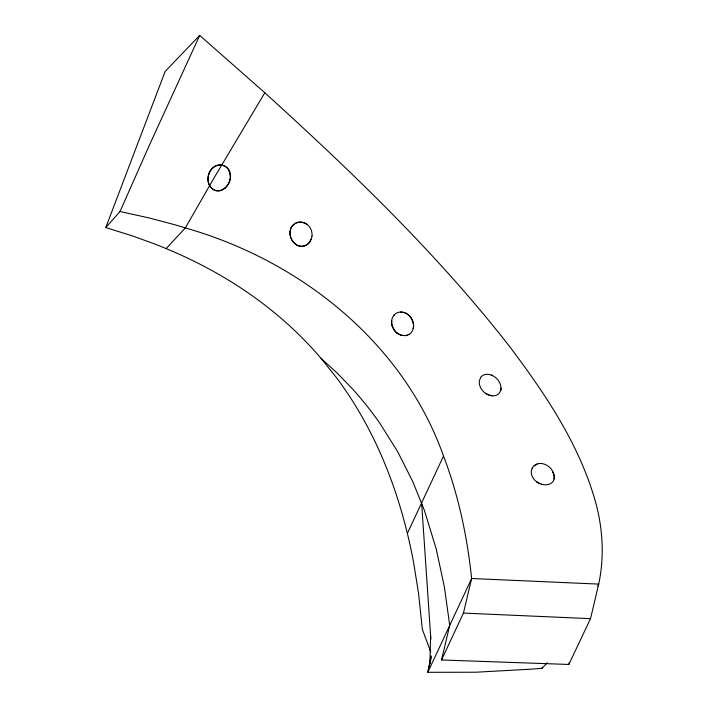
<?xml version="1.0" encoding="UTF-8"?>
<svg xmlns="http://www.w3.org/2000/svg" width="708" height="708" viewBox="0 0 708 708"><rect width="100%" height="100%" fill="white"/><g stroke="black" fill="none" stroke-linecap="round" stroke-linejoin="round"><path stroke-width="1.06" d="M429.862 663.653L430.623 635.996M311.989 236.021L311.201 239.516M500.751 390.205L500.928 389.223A12.186 9.045 44.7 0 0 493.529 376.098L491.334 375.09L492.432 375.567M431.084 655.82L427.818 672.299L475.626 672.228L531 669.193L542.107 668.264L547.275 662.715M413.277 328.362C414.985 320.68 408.675 311.936 400.613 312.033A13.151 10.478 50.2 0 0 394.719 314.405L392.975 316.618A14.319 11.434 49.2 0 0 392.117 318.653L391.905 319.45A13.983 11.133 50 0 0 391.71 320.697A13.328 10.638 49.9 0 0 392.391 326.565M290.227 230.578L290.112 231.153L290.74 228.905M431.429 657.042L427.818 672.299L471.625 578.516C467.271 536.761 458.492 495.308 443.527 456.014C403.002 341.92 299.617 260.438 185.328 227.914A628.04 519.026 54.7 0 0 173.584 224.418L149.406 218.011L120.024 211.506L105.775 227.578L132.378 235.879L154.972 244.092A649.121 544.08 81.1 0 1 166.168 248.605C214.621 268.704 260.066 296.82 297.732 333.495A373.435 313.007 81.1 0 1 321.096 358.398L336.318 377.452A354.071 296.776 81.1 0 1 368.585 428.791C385.895 461.846 398.542 497.22 407.357 533.443A473.581 396.94 81.1 0 1 413.729 563.249L418.517 593.198L422.384 629.509L430.721 651.82M105.775 227.578L165.159 71.419L199.691 35.4L264.827 92.775C351.876 171.858 437.305 253.703 509.733 346.69C545.629 394.365 580.011 445.305 595.95 503.503C602.906 529.708 604.411 557.515 598.702 584.1L590.516 618.659L568.825 664.458L441.526 659.971L449.722 625.412L444.385 586.932L436.093 548.488L424.402 510.433L412.826 481.705L397.622 451.589L379.984 423.49A284.581 235.18 54.7 0 0 352.699 389.152L337.433 373.328L321.096 358.407M441.526 659.971L463.439 613.075L471.625 578.516L598.702 584.1L597.791 586.056M542.107 668.264L542.363 667.175M568.825 664.458L569.329 662.361M120.024 211.506L149.264 145.45L199.691 35.4M407.357 533.443L443.527 456.014M532.257 468.112L531.558 469.917A12.443 10.107 29.2 0 0 537.239 482.263M264.827 92.775L212.754 180.142L185.328 227.914L166.168 248.605M480.679 377.382L479.316 380.993A12.222 9.337 43.6 0 0 485.688 393.471M393.763 315.432L394.223 314.901M534.044 465.908L535.221 465.076A12.204 9.62 39.3 0 1 537.062 464.289A12.204 9.62 39.2 0 0 535.221 465.076M394.436 330.247A11.478 9.16 49.7 0 0 401.772 335.371L406.003 335.565L409.286 334.3A14.266 11.178 50.6 0 0 413.189 328.317M408.684 334.654L409.277 334.3M400.613 312.033L403.772 312.44A11.47 9.169 51.7 0 1 410.835 317.494M463.439 613.075L590.516 618.659M492.113 395.834L493.157 395.878A12.39 9.186 43.5 0 0 500.68 390.179M221.347 165.053L224.356 165.938A11.301 10.001 -86 0 1 228.967 170.531L230.374 176.54A13.771 12.071 -87.6 0 1 228.87 183.195A14.452 12.726 -87.9 0 1 225.064 188.16M541.071 484.051L541.647 484.228A12.071 9.089 28.8 0 0 554.187 478.785M305.166 223.25L307.139 224.533L306.192 223.852M536.788 481.865L537.275 482.21A12.815 10.328 29.3 0 0 538.823 483.139A12.505 9.93 29 0 0 541.089 483.98M394.427 330.247L392.453 326.556M410.79 317.52L412.879 321.618A13.505 10.505 51.5 0 1 413.348 327.91M209.577 185.558C221.347 202.78 240.817 173.637 223.905 165.734A11.797 10.452 -85.1 0 0 221.631 165.088M421.623 502.91L430.845 639.165M407.401 335.211A12.602 9.93 47.8 0 1 405.268 335.663M403.71 335.601A11.496 9.124 48.8 0 1 397.002 332.884M396.843 333.114A12.594 10.142 50 0 1 391.754 320.715M532.257 468.112A12.257 9.646 37.7 0 1 534.044 465.917M536.876 463.97A12.248 9.611 38.2 0 1 552.806 471.457M538.841 483.113A12.532 10.116 29.3 0 1 537.284 482.201M480.697 377.399A12.319 9.275 45.3 0 1 491.343 375.09M501.007 388.205A12.496 9.222 44.5 0 1 500.645 390.674M290.581 228.817A12.523 11.195 71.1 0 1 306.166 223.887M290.634 228.843A12.514 11.133 72.3 0 1 305.148 223.312M307.184 224.463A12.036 10.549 74.8 0 1 312.06 236.038M310.892 239.357A12.372 10.638 73.5 0 1 298.024 245.614A12.372 10.638 73.5 0 1 290.147 231.171A12.133 10.549 67.1 0 0 296.537 244.685M225.029 188.116A12.974 11.54 -89.8 0 1 216.152 190.629A11.39 10.142 -90 0 1 209.586 185.549A11.921 10.7 -87.1 0 1 208.515 183.036M209.621 185.523A12.841 11.363 -88.5 0 1 209.214 173.371M221.356 164.937A13.7 12.24 -86.3 0 0 209.081 173.292A13.496 12.054 -86.3 0 1 221.639 164.991M208.426 183.062A13.24 11.93 -86.6 0 1 209.055 173.283M311.122 239.472A12.673 10.939 72.8 0 1 302.334 246.287L301.281 246.287A12.346 10.691 66.6 0 1 296.457 244.879M554.134 478.767A12.638 9.204 34.4 0 0 552.514 471.537A12.664 9.248 34.2 0 1 554.143 478.767M485.75 393.356A12.195 9.116 42.4 0 0 492.104 395.763A12.204 9.133 42.6 0 1 485.741 393.365"/></g></svg>
